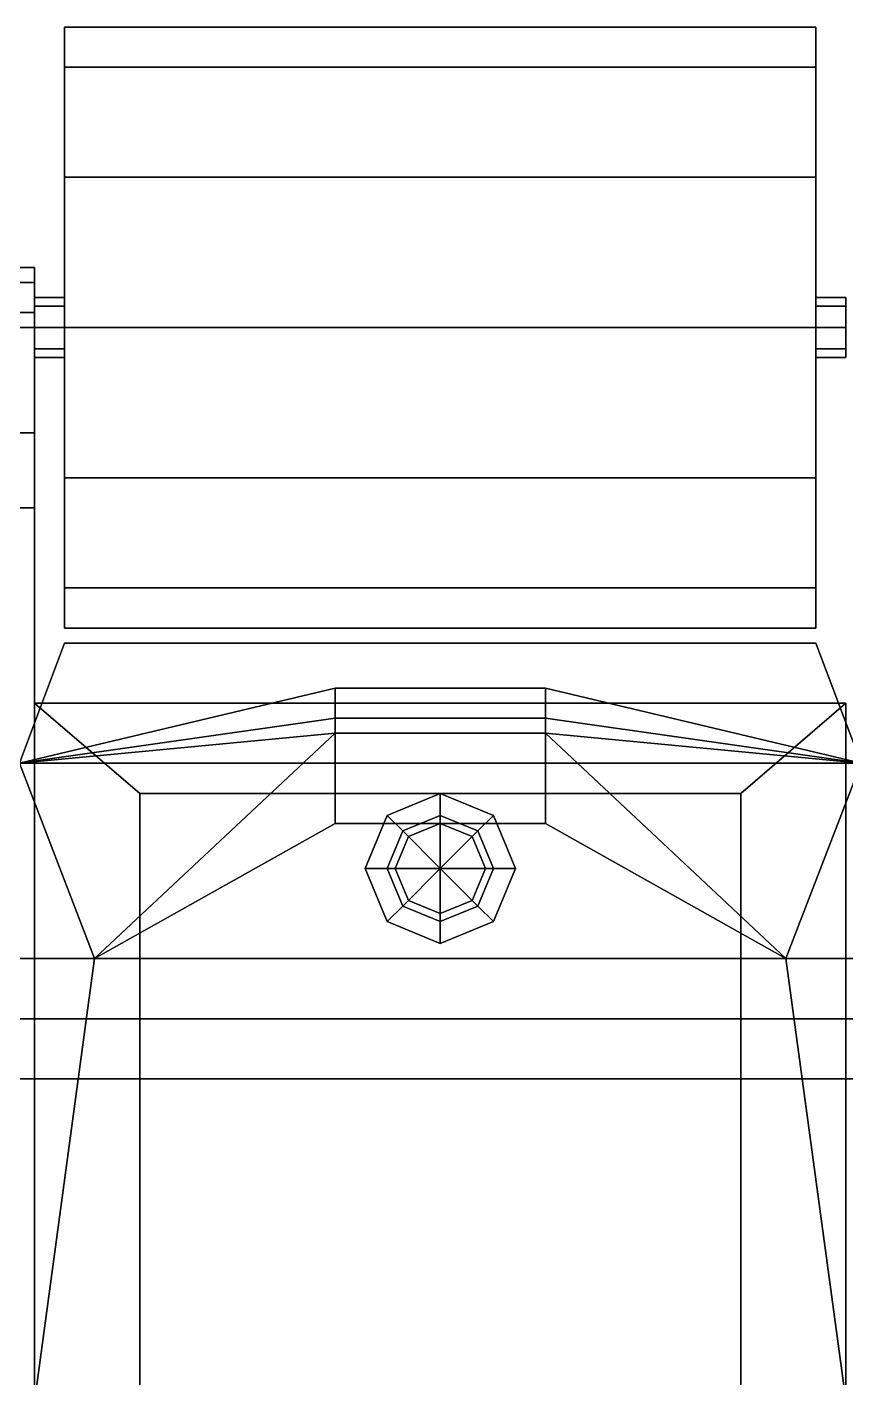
# Model space of a CAD drawing. Header units: millimetres. Extents: x -0.9 to 1, y -2.1 to 9.
# Drawn here: x -0.275 to 0.27, y 1.201 to 2.1 of the extents above; entities that cross this region are included whole.
import ezdxf

# ---------------------------------------------------------------- set-up
doc = ezdxf.new("R2010")
doc.units = ezdxf.units.MM
doc.layers.add('frame', color=5, linetype='Continuous')

msp = doc.modelspace()

# ---------------------------------------------------------------- linework, layer by layer
for points in [[(-0.25, 1.69, 0.68), (-0.25, 1.69, 0.58), (-0.28, 1.61, 0.58), (-0.28, 1.61, 0.68)], [(0.25, 1.69, 0.68), (0.25, 1.69, 0.58), (-0.25, 1.69, 0.58), (-0.25, 1.69, 0.68)], [(0.25, 1.69, 0.58), (0.25, 1.69, 0.68), (0.28, 1.61, 0.68), (0.28, 1.61, 0.58)], [(-0.07, 1.64, 1.08), (-0.07, 1.66, 0.58), (-0.28, 1.61, 0.58), (-0.28, 1.61, 1.08)], [(-0.28, 1.61, 0.58), (-0.07, 1.66, 0.58), (0.07, 1.66, 0.58), (0.28, 1.61, 0.58)], [(0.07, 1.66, 0.58), (-0.07, 1.66, 0.58), (-0.07, 1.64, 1.08), (0.07, 1.64, 1.08)], [(0.28, 1.61, 0.58), (0.07, 1.66, 0.58), (0.07, 1.64, 1.08), (0.28, 1.61, 1.08)], [(-0.07, 1.64, 1.08), (-0.28, 1.61, 1.08), (-0.28, 1.61, 1.08), (-0.07, 1.63, 1.11)], [(0.07, 1.64, 1.08), (-0.07, 1.64, 1.08), (-0.07, 1.63, 1.11), (0.07, 1.63, 1.11)], [(0.28, 1.61, 1.08), (0.07, 1.64, 1.08), (0.07, 1.63, 1.11), (0.28, 1.61, 1.08)], [(-0.28, 1.61, 1.08), (-0.28, 1.61, 1.08), (-0.23, 1.48, 1.16), (-0.07, 1.63, 1.11)], [(-0.07, 1.63, 1.11), (-0.23, 1.48, 1.16), (-0.23, 1.48, 1.16), (-0.07, 1.57, 1.14)], [(0.07, 1.63, 1.11), (-0.07, 1.63, 1.11), (-0.07, 1.57, 1.14), (0.07, 1.57, 1.14)], [(0.23, 1.48, 1.16), (0.07, 1.63, 1.11), (0.07, 1.57, 1.14), (0.23, 1.48, 1.16)], [(0.28, 1.61, 1.08), (0.07, 1.63, 1.11), (0.23, 1.48, 1.16), (0.28, 1.61, 1.08)], [(-0.31, 1.48, 0.58), (-0.28, 1.61, 0.58), (0.28, 1.61, 0.58), (0.31, 1.48, 0.58)], [(-0.28, 1.61, 1.08), (-0.28, 1.61, 1.08), (-0.28657, 1.48, 1.13657), (-0.23, 1.48, 1.16)], [(0.28657, 1.48, 1.13657), (0.28, 1.61, 1.08), (0.23, 1.48, 1.16), (0.28657, 1.48, 1.13657)], [(0, 1.57536, 1.19), (0, 1.59, 1.17), (-0.03536, 1.57536, 1.17), (-0.025, 1.565, 1.19)], [(0, 1.59, 1.16), (-0.03536, 1.57536, 1.16), (-0.03536, 1.57536, 1.17), (0, 1.59, 1.17)], [(0.025, 1.565, 1.19), (0.03536, 1.57536, 1.17), (0, 1.59, 1.17), (0, 1.57536, 1.19)], [(0.03536, 1.57536, 1.16), (0, 1.59, 1.16), (0, 1.59, 1.17), (0.03536, 1.57536, 1.17)], [(-0.025, 1.565, 1.19), (-0.03536, 1.57536, 1.17), (-0.05, 1.54, 1.17), (-0.03536, 1.54, 1.19)], [(-0.03536, 1.57536, 1.16), (-0.05, 1.54, 1.16), (-0.05, 1.54, 1.17), (-0.03536, 1.57536, 1.17)], [(0, 1.54, 1.2), (0, 1.57536, 1.19), (-0.025, 1.565, 1.19), (0, 1.54, 1.2)], [(0, 1.54, 1.2), (0.025, 1.565, 1.19), (0, 1.57536, 1.19), (0, 1.54, 1.2)], [(0.03536, 1.54, 1.19), (0.05, 1.54, 1.17), (0.03536, 1.57536, 1.17), (0.025, 1.565, 1.19)], [(0.05, 1.54, 1.16), (0.03536, 1.57536, 1.16), (0.03536, 1.57536, 1.17), (0.05, 1.54, 1.17)], [(0.07, 1.57, 1.14), (-0.07, 1.57, 1.14), (-0.23, 1.48, 1.16), (0.23, 1.48, 1.16)], [(0, 1.54, 1.2), (-0.025, 1.565, 1.19), (-0.03536, 1.54, 1.19), (0, 1.54, 1.2)], [(0, 1.57, 1.14), (-0.02121, 1.56121, 1.14195), (-0.02121, 1.56121, 1.16), (0, 1.57, 1.16)], [(0.02121, 1.56121, 1.14195), (0, 1.57, 1.14), (0, 1.57, 1.16), (0.02121, 1.56121, 1.16)], [(0, 1.54, 1.2), (0.03536, 1.54, 1.19), (0.025, 1.565, 1.19), (0, 1.54, 1.2)], [(-0.02121, 1.56121, 1.14195), (-0.03, 1.54, 1.14667), (-0.03, 1.54, 1.16), (-0.02121, 1.56121, 1.16)], [(0.03, 1.54, 1.14667), (0.02121, 1.56121, 1.14195), (0.02121, 1.56121, 1.16), (0.03, 1.54, 1.16)], [(-0.03536, 1.54, 1.19), (-0.05, 1.54, 1.17), (-0.03536, 1.50464, 1.17), (-0.025, 1.515, 1.19)], [(-0.05, 1.54, 1.16), (-0.03536, 1.50464, 1.16), (-0.03536, 1.50464, 1.17), (-0.05, 1.54, 1.17)], [(0, 1.54, 1.2), (-0.03536, 1.54, 1.19), (-0.025, 1.515, 1.19), (0, 1.54, 1.2)], [(-0.03, 1.54, 1.14667), (-0.02121, 1.51879, 1.15138), (-0.02121, 1.51879, 1.16), (-0.03, 1.54, 1.16)], [(0, 1.54, 1.2), (-0.025, 1.515, 1.19), (0, 1.50464, 1.19), (0, 1.54, 1.2)], [(0, 1.54, 1.2), (0, 1.50464, 1.19), (0.025, 1.515, 1.19), (0, 1.54, 1.2)], [(0, 1.54, 1.2), (0.025, 1.515, 1.19), (0.03536, 1.54, 1.19), (0, 1.54, 1.2)], [(0.02121, 1.51879, 1.15138), (0.03, 1.54, 1.14667), (0.03, 1.54, 1.16), (0.02121, 1.51879, 1.16)], [(0.025, 1.515, 1.19), (0.03536, 1.50464, 1.17), (0.05, 1.54, 1.17), (0.03536, 1.54, 1.19)], [(0.03536, 1.50464, 1.16), (0.05, 1.54, 1.16), (0.05, 1.54, 1.17), (0.03536, 1.50464, 1.17)], [(-0.025, 1.515, 1.19), (-0.03536, 1.50464, 1.17), (0, 1.49, 1.17), (0, 1.50464, 1.19)], [(-0.02121, 1.51879, 1.15138), (0, 1.51, 1.15333), (0, 1.51, 1.16), (-0.02121, 1.51879, 1.16)], [(0, 1.51, 1.15333), (0.02121, 1.51879, 1.15138), (0.02121, 1.51879, 1.16), (0, 1.51, 1.16)], [(0, 1.50464, 1.19), (0, 1.49, 1.17), (0.03536, 1.50464, 1.17), (0.025, 1.515, 1.19)], [(-0.03536, 1.50464, 1.16), (0, 1.49, 1.16), (0, 1.49, 1.17), (-0.03536, 1.50464, 1.17)], [(0, 1.49, 1.16), (0.03536, 1.50464, 1.16), (0.03536, 1.50464, 1.17), (0, 1.49, 1.17)], [(0.31, 1.48, 0.58), (0.45, 0.67, 0.58), (-0.45, 0.67, 0.58), (-0.31, 1.48, 0.58)], [(-0.23, 1.48, 1.16), (-0.28657, 1.48, 1.13657), (-0.41778, 0.67, 1.17778), (-0.34, 0.67, 1.21)], [(0.23, 1.48, 1.16), (-0.23, 1.48, 1.16), (-0.34, 0.67, 1.21), (0.34, 0.67, 1.21)], [(0.28657, 1.48, 1.13657), (0.23, 1.48, 1.16), (0.34, 0.67, 1.21), (0.41778, 0.67, 1.17778)]]:
    msp.add_3dface(points)
at = {"layer": 'frame'}
for points in [[(0.25, 2.07321, 0.58), (0.25, 2.1, 0.48), (-0.25, 2.1, 0.48), (-0.25, 2.07321, 0.58)], [(0.25, 2.1, 0.48), (0.25, 2.07321, 0.38), (-0.25, 2.07321, 0.38), (-0.25, 2.1, 0.48)], [(-0.25, 2.07321, 0.58), (-0.25, 2.1, 0.48), (-0.25, 1.92, 0.48), (-0.25, 1.91414, 0.49414)], [(-0.25, 2.1, 0.48), (-0.25, 2.07321, 0.38), (-0.25, 1.91414, 0.46586), (-0.25, 1.92, 0.48)], [(0.25, 2.07321, 0.38), (0.25, 2.1, 0.48), (0.25, 1.92, 0.48), (0.25, 1.91414, 0.46586)], [(0.25, 2.1, 0.48), (0.25, 2.07321, 0.58), (0.25, 1.91414, 0.49414), (0.25, 1.92, 0.48)], [(0.25, 2, 0.65321), (0.25, 2.07321, 0.58), (-0.25, 2.07321, 0.58), (-0.25, 2, 0.65321)], [(0.25, 2.07321, 0.38), (0.25, 2, 0.30679), (-0.25, 2, 0.30679), (-0.25, 2.07321, 0.38)], [(-0.25, 2, 0.65321), (-0.25, 2.07321, 0.58), (-0.25, 1.91414, 0.49414)], [(-0.25, 2.07321, 0.38), (-0.25, 2, 0.30679), (-0.25, 1.91414, 0.46586)], [(0.25, 2, 0.30679), (0.25, 2.07321, 0.38), (0.25, 1.91414, 0.46586)], [(0.25, 2.07321, 0.58), (0.25, 2, 0.65321), (0.25, 1.91414, 0.49414)], [(0.25, 1.9, 0.68), (0.25, 2, 0.65321), (-0.25, 2, 0.65321), (-0.25, 1.9, 0.68)], [(0.25, 2, 0.30679), (0.25, 1.9, 0.28), (-0.25, 1.9, 0.28), (-0.25, 2, 0.30679)], [(-0.25, 1.9, 0.68), (-0.25, 2, 0.65321), (-0.25, 1.91414, 0.49414), (-0.25, 1.9, 0.5)], [(-0.25, 2, 0.30679), (-0.25, 1.9, 0.28), (-0.25, 1.9, 0.46), (-0.25, 1.91414, 0.46586)], [(0.25, 1.9, 0.28), (0.25, 2, 0.30679), (0.25, 1.91414, 0.46586), (0.25, 1.9, 0.46)], [(0.25, 2, 0.65321), (0.25, 1.9, 0.68), (0.25, 1.9, 0.5), (0.25, 1.91414, 0.49414)], [(-0.27, 1.91, 0.44), (-0.34, 1.91, 0.44), (-0.34, 1.94, 0.46), (-0.27, 1.94, 0.46)], [(-0.27, 1.94, 0.46), (-0.34, 1.94, 0.46), (-0.34, 1.94, 0.48), (-0.27, 1.94, 0.48)], [(-0.34, 1.94, 0.48), (-0.34, 1.93, 0.5), (-0.27, 1.93, 0.5), (-0.27, 1.94, 0.48)], [(-0.27, 1.94, 0.48), (-0.27, 1.93, 0.5), (-0.27, 1.91, 0.44), (-0.27, 1.94, 0.46)], [(-0.34, 1.93, 0.5), (-0.34, 1.9, 0.53), (-0.27, 1.9, 0.53), (-0.27, 1.93, 0.5)], [(-0.27, 1.93, 0.5), (-0.27, 1.9, 0.53), (-0.27, 1.83, 0.42), (-0.27, 1.91, 0.44)], [(-0.25, 1.91414, 0.49414), (-0.25, 1.92, 0.48), (-0.27, 1.92, 0.48), (-0.27, 1.91414, 0.49414)], [(-0.25, 1.92, 0.48), (-0.25, 1.91414, 0.46586), (-0.27, 1.91414, 0.46586), (-0.27, 1.92, 0.48)], [(0.25, 1.92, 0.48), (0.25, 1.91414, 0.49414), (0.27, 1.91414, 0.49414), (0.27, 1.92, 0.48)], [(0.25, 1.91414, 0.46586), (0.25, 1.92, 0.48), (0.27, 1.92, 0.48), (0.27, 1.91414, 0.46586)], [(-0.27, 1.83, 0.42), (-0.34, 1.83, 0.42), (-0.34, 1.91, 0.44), (-0.27, 1.91, 0.44)], [(-0.25, 1.9, 0.5), (-0.25, 1.91414, 0.49414), (-0.27, 1.91414, 0.49414), (-0.27, 1.9, 0.5)], [(-0.25, 1.91414, 0.46586), (-0.25, 1.9, 0.46), (-0.27, 1.9, 0.46), (-0.27, 1.91414, 0.46586)], [(0.25, 1.91414, 0.49414), (0.25, 1.9, 0.5), (0.27, 1.9, 0.5), (0.27, 1.91414, 0.49414)], [(0.25, 1.9, 0.46), (0.25, 1.91414, 0.46586), (0.27, 1.91414, 0.46586), (0.27, 1.9, 0.46)], [(-0.34, 1.9, 0.53), (-0.34, 1.78, 0.58), (-0.27, 1.78, 0.58), (-0.27, 1.9, 0.53)], [(-0.27, 1.9, 0.53), (-0.27, 1.78, 0.58), (-0.27, 1.78, 0.45), (-0.27, 1.83, 0.42)], [(-0.25, 1.88586, 0.49414), (-0.25, 1.9, 0.5), (-0.27, 1.9, 0.5), (-0.27, 1.88586, 0.49414)], [(-0.25, 1.9, 0.46), (-0.25, 1.88586, 0.46586), (-0.27, 1.88586, 0.46586), (-0.27, 1.9, 0.46)], [(0.25, 1.8, 0.65321), (0.25, 1.9, 0.68), (-0.25, 1.9, 0.68), (-0.25, 1.8, 0.65321)], [(0.25, 1.9, 0.28), (0.25, 1.8, 0.30679), (-0.25, 1.8, 0.30679), (-0.25, 1.9, 0.28)], [(-0.25, 1.8, 0.65321), (-0.25, 1.9, 0.68), (-0.25, 1.9, 0.5), (-0.25, 1.88586, 0.49414)], [(-0.25, 1.9, 0.28), (-0.25, 1.8, 0.30679), (-0.25, 1.88586, 0.46586), (-0.25, 1.9, 0.46)], [(0.25, 1.8, 0.30679), (0.25, 1.9, 0.28), (0.25, 1.9, 0.46), (0.25, 1.88586, 0.46586)], [(0.25, 1.9, 0.68), (0.25, 1.8, 0.65321), (0.25, 1.88586, 0.49414), (0.25, 1.9, 0.5)], [(0.25, 1.9, 0.5), (0.25, 1.88586, 0.49414), (0.27, 1.88586, 0.49414), (0.27, 1.9, 0.5)], [(0.25, 1.88586, 0.46586), (0.25, 1.9, 0.46), (0.27, 1.9, 0.46), (0.27, 1.88586, 0.46586)], [(-0.25, 1.88, 0.48), (-0.25, 1.88586, 0.49414), (-0.27, 1.88586, 0.49414), (-0.27, 1.88, 0.48)], [(-0.25, 1.88586, 0.46586), (-0.25, 1.88, 0.48), (-0.27, 1.88, 0.48), (-0.27, 1.88586, 0.46586)], [(-0.25, 1.72679, 0.58), (-0.25, 1.8, 0.65321), (-0.25, 1.88586, 0.49414)], [(-0.25, 1.8, 0.30679), (-0.25, 1.72679, 0.38), (-0.25, 1.88586, 0.46586)], [(-0.25, 1.72679, 0.38), (-0.25, 1.7, 0.48), (-0.25, 1.88, 0.48), (-0.25, 1.88586, 0.46586)], [(-0.25, 1.7, 0.48), (-0.25, 1.72679, 0.58), (-0.25, 1.88586, 0.49414), (-0.25, 1.88, 0.48)], [(0.25, 1.72679, 0.38), (0.25, 1.8, 0.30679), (0.25, 1.88586, 0.46586)], [(0.25, 1.7, 0.48), (0.25, 1.72679, 0.38), (0.25, 1.88586, 0.46586), (0.25, 1.88, 0.48)], [(0.25, 1.72679, 0.58), (0.25, 1.7, 0.48), (0.25, 1.88, 0.48), (0.25, 1.88586, 0.49414)], [(0.25, 1.8, 0.65321), (0.25, 1.72679, 0.58), (0.25, 1.88586, 0.49414)], [(0.25, 1.88586, 0.49414), (0.25, 1.88, 0.48), (0.27, 1.88, 0.48), (0.27, 1.88586, 0.49414)], [(0.25, 1.88, 0.48), (0.25, 1.88586, 0.46586), (0.27, 1.88586, 0.46586), (0.27, 1.88, 0.48)], [(-0.27, 1.78, 0.45), (-0.34, 1.78, 0.45), (-0.34, 1.83, 0.42), (-0.27, 1.83, 0.42)], [(0.25, 1.72679, 0.58), (0.25, 1.8, 0.65321), (-0.25, 1.8, 0.65321), (-0.25, 1.72679, 0.58)], [(0.25, 1.8, 0.30679), (0.25, 1.72679, 0.38), (-0.25, 1.72679, 0.38), (-0.25, 1.8, 0.30679)], [(-0.34, 0.26, 0.58), (-0.27, 0.26, 0.58), (-0.27, 1.78, 0.58), (-0.34, 1.78, 0.58)], [(-0.27, 1.78, 0.45), (-0.27, 0.26, 0.45), (-0.34, 0.26, 0.45), (-0.34, 1.78, 0.45)], [(-0.27, 1.78, 0.58), (-0.27, 0.26, 0.58), (-0.27, 0.26, 0.45), (-0.27, 1.78, 0.45)], [(0.25, 1.7, 0.48), (0.25, 1.72679, 0.58), (-0.25, 1.72679, 0.58), (-0.25, 1.7, 0.48)], [(0.25, 1.72679, 0.38), (0.25, 1.7, 0.48), (-0.25, 1.7, 0.48), (-0.25, 1.72679, 0.38)], [(-0.27, 1.65, 0.39), (-0.27, 0.85, 0.39), (-0.27, 0.85, 0.45), (-0.27, 1.65, 0.45)], [(0.27, 1.65, 0.45), (0.27, 1.65, 0.39), (-0.27, 1.65, 0.39), (-0.27, 1.65, 0.45)], [(0.27, 1.65, 0.39), (0.2, 1.59, 0.28), (-0.2, 1.59, 0.28), (-0.27, 1.65, 0.39)], [(-0.2, 1.59, 0.28), (-0.2, 0.91, 0.28), (-0.27, 0.85, 0.39), (-0.27, 1.65, 0.39)], [(0.27, 0.85, 0.39), (0.2, 0.91, 0.28), (0.2, 1.59, 0.28), (0.27, 1.65, 0.39)], [(0.27, 0.85, 0.45), (0.27, 0.85, 0.39), (0.27, 1.65, 0.39), (0.27, 1.65, 0.45)], [(0.2, 1.59, 0.28), (0.2, 0.91, 0.28), (-0.2, 0.91, 0.28), (-0.2, 1.59, 0.28)], [(-0.39, 1.44, 0.28), (-0.37, 1.44, 0.32), (0.37, 1.44, 0.32), (0.39, 1.44, 0.28)], [(0.39, 1.4, 0.28), (-0.39, 1.4, 0.28), (-0.39, 1.44, 0.28), (0.39, 1.44, 0.28)], [(0.37, 1.44, 0.32), (-0.37, 1.44, 0.32), (-0.37, 1.4, 0.32), (0.37, 1.4, 0.32)], [(0.37, 1.4, 0.32), (-0.37, 1.4, 0.32), (-0.39, 1.4, 0.28), (0.39, 1.4, 0.28)]]:
    msp.add_3dface(points, dxfattribs=at)

doc.saveas('drawing.dxf')
